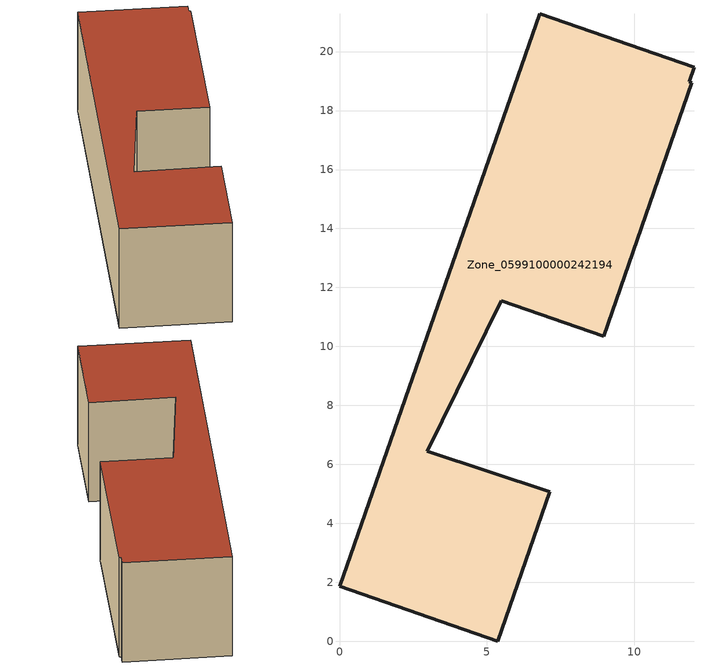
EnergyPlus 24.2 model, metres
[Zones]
Zone_0599100000242194
 floor ground (C_G): 0,1.87 6.78,21.28 12.02,19.46 11.86,18.98 11.94,18.95 8.97,10.35 5.49,11.55 2.97,6.45 7.13,5.07 5.37,0 z0
 wall outside (C_F): 6.78,21.28 0,1.87 5.37,0 7.13,5.07 2.97,6.45 5.49,11.55 8.97,10.35 11.94,18.95 11.86,18.98 12.02,19.46 6.78,21.28 z0:5.86
 roof outside (C_R): 8.97,10.35 11.94,18.95 11.86,18.98 12.02,19.46 6.78,21.28 0,1.87 5.37,0 7.13,5.07 2.97,6.45 5.49,11.55 z5.86
[BUILDING]
Pand.0599100000242194: North Axis=0; Terrain=City; Loads Convergence Tolerance Value=0.04; Temperature Convergence Tolerance Value=0.4; Solar Distribution=FullExterior; Maximum Number of Warmup Days=25; Minimum Number of Warmup Days=1
[Site:Location]
Rotterdam.The.Hague.AP_ZH_NLD Design_Conditions: Latitude=51.96; Longitude=4.45; Time Zone=1; Elevation=-4.5
[SITE:GROUNDTEMPERATURE:BUILDINGSURFACE]
18, 18, 18, 18, 18, 18, 18, 18, 18, 18, 18, 18
[MATERIAL] Thermal Absorptance=0.9; Solar Absorptance=0.7; Visible Absorptance=0.7
Name | Roughness | Thickness | Conductivity | Density | Specific Heat
G.TC.1992-2005 | MediumSmooth | 0.15 | 0.06 | 540 | 1210
F.TC.1992-2005 | Rough | 0.3 | 0.12 | 1920 | 840
R.TC.1992-2005 | MediumRough | 0.2 | 0.08 | 1500 | 1000
[CONSTRUCTION]
C_G: G.TC.1992-2005
C_F: F.TC.1992-2005
C_R: R.TC.1992-2005
[ZONE]
Zone_0599100000242194: Type=1; Multiplier=1; Ceiling Height=Autocalculate; Volume=Autocalculate; Floor Area=autocalculate; Part of Total Floor Area=Yes
[ZONEINFILTRATION:DESIGNFLOWRATE]
Infil_Zone_0599100000242194: Zone or ZoneList or Space or SpaceList=Zone_0599100000242194; Schedule=AlwaysOn; Design Flow Rate Calculation Method=Flow/Area; Flow Rate per Floor Area=0.0015; Constant Term Coefficient=1; Temperature Term Coefficient=0; Velocity Term Coefficient=0; Velocity Squared Term Coefficient=0
[HVACTEMPLATE:ZONE:IDEALLOADSAIRSYSTEM]
Zone_0599100000242194: Maximum Heating Supply Air Temperature=50; Minimum Cooling Supply Air Temperature=13; Maximum Heating Supply Air Humidity Ratio=0.0156; Minimum Cooling Supply Air Humidity Ratio=0.0077; Heating Limit=NoLimit; Cooling Limit=NoLimit; Dehumidification Control Type=ConstantSensibleHeatRatio; Cooling Sensible Heat Ratio=0.7; Dehumidification Setpoint=60; Humidification Control Type=None; Humidification Setpoint=30; Outdoor Air Method=None; Outdoor Air Flow Rate per Person=0.00944; Outdoor Air Flow Rate per Zone Floor Area=0; Outdoor Air Flow Rate per Zone=0; Demand Controlled Ventilation Type=None; Outdoor Air Economizer Type=NoEconomizer; Heat Recovery Type=None; Sensible Heat Recovery Effectiveness=0.7; Latent Heat Recovery Effectiveness=0.65
[ZONECONTROL:THERMOSTAT]
ThermostatControl_Zone_0599100000242194: Zone or ZoneList=Zone_0599100000242194; Control Type Schedule=DualSetpointControlType; Control 1=Thermostat_Zone_0599100000242194; Temperature Difference Between Cutout And Setpoint=0
[THERMOSTATSETPOINT:DUALSETPOINT]
Thermostat_Zone_0599100000242194: Heating Setpoint Temperature Schedule=HeatingSetpoint_Zone_0599100000242194; Cooling Setpoint Temperature Schedule=CoolingSetpoint_Zone_0599100000242194
[SCHEDULE:COMPACT]
HeatingSetpoint_Zone_0599100000242194: Through: 12/31, For: AllDays, Until: 24:00, 21
CoolingSetpoint_Zone_0599100000242194: Through: 12/31, For: AllDays, Until: 24:00, 24
DualSetpointControlType: Through: 12/31, For: AllDays, Until: 24:00, 4
AlwaysOn: Through: 12/31, For: AllDays, Until: 24:00, 1
